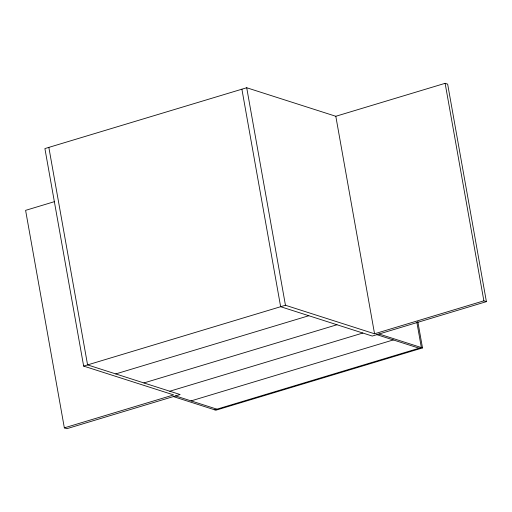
<?xml version="1.0" encoding="UTF-8"?>
<svg xmlns="http://www.w3.org/2000/svg" width="512" height="512" viewBox="0 0 512 512"><rect width="100%" height="100%" fill="white"/><g stroke="black" fill="none" stroke-linecap="round" stroke-linejoin="round"><path stroke-width="0.77" d="M241.894 89.19L280.64 306.707L372.269 336.051L486.4 301.645L447.654 84.134L445.126 83.322L335.808 116.275L246.707 87.744L44.902 148.576L83.648 366.093L173.664 394.918L64.346 427.866L25.6 210.355L54.65 201.594M83.648 366.093L285.453 305.261L374.554 333.792L483.872 300.838L486.4 301.645M115.75 373.926L308.806 315.731M143.917 382.944L336.973 324.749M169.786 391.226L362.842 333.03M191.059 400.896L393.299 339.93M214.739 409.837L421.357 347.552L416.922 322.65M417.792 321.466L422.502 347.923L215.891 410.202L173.35 396.582M379.046 334.01L422.502 347.923M376.864 334.669L419.168 348.211M175.539 395.923L216.928 409.178M64.346 427.866L66.874 428.678L180.128 394.541L87.584 364.902L48.838 147.386M445.126 83.322L483.872 300.838M335.808 116.275L374.554 333.792M246.707 87.744L285.453 305.261"/></g></svg>
